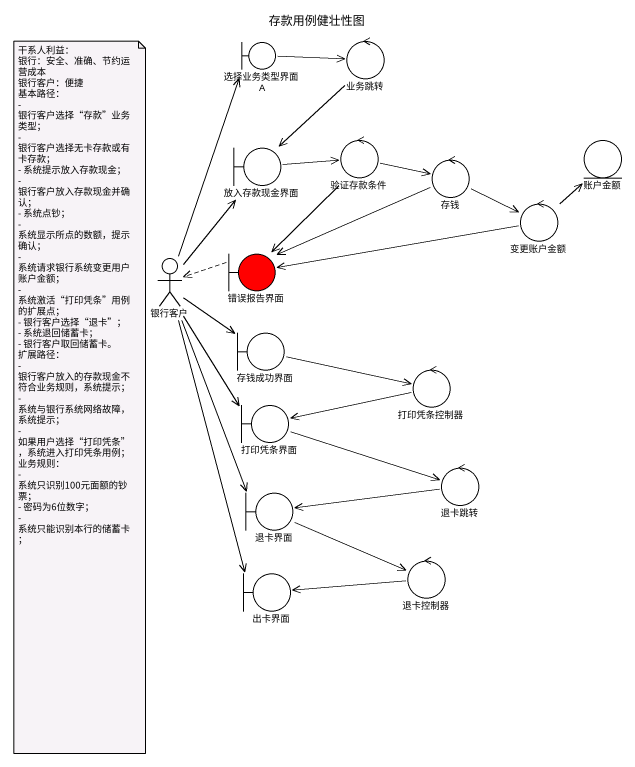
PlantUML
@startuml
title 存款用例健壮性图
boundary 选择业务类型界面A
control 业务跳转
boundary 放入存款现金界面
control 验证存款条件
entity 账户金额
control 存钱
control 变更账户金额
actor 银行客户
boundary 错误报告界面 #FF0000
boundary 存钱成功界面
control 打印凭条控制器
boundary 打印凭条界面
boundary 退卡界面
control 退卡跳转
boundary 出卡界面
control 退卡控制器
选择业务类型界面A -right-> 业务跳转
业务跳转 --> 放入存款现金界面
放入存款现金界面 -right-> 验证存款条件
验证存款条件 -right-> 存钱
验证存款条件 --> 错误报告界面
存钱 -right-> 变更账户金额
存钱 -left-> 错误报告界面
变更账户金额 -up-> 账户金额
变更账户金额 -left-> 错误报告界面
银行客户 -up-> 选择业务类型界面A
银行客户 -up-> 放入存款现金界面
银行客户 --> 存钱成功界面
银行客户 --> 打印凭条界面
银行客户 --> 退卡界面
银行客户 --> 出卡界面
错误报告界面 .left.> 银行客户
存钱成功界面 -right-> 打印凭条控制器
打印凭条控制器 -left-> 打印凭条界面
打印凭条界面 -right-> 退卡跳转
退卡界面 -right-> 退卡控制器
退卡跳转 -left-> 退卡界面
退卡控制器 -left-> 出卡界面
note as N1
  干系人利益：
  银行：安全、准确、节约运营成本
  银行客户：便捷
  基本路径：
  - 银行客户选择“存款”业务类型；
  - 银行客户选择无卡存款或有卡存款；
  - 系统提示放入存款现金；
  - 银行客户放入存款现金并确认；
  - 系统点钞；
  - 系统显示所点的数额，提示确认；
  - 系统请求银行系统变更用户账户金额；
  - 系统激活“打印凭条”用例的扩展点；
  - 银行客户选择“退卡”；
  - 系统退回储蓄卡；
  - 银行客户取回储蓄卡。
  扩展路径：
  - 银行客户放入的存款现金不符合业务规则，系统提示；
  - 系统与银行系统网络故障，系统提示；
  - 如果用户选择“打印凭条”，系统进入打印凭条用例；
  业务规则：
  - 系统只识别100元面额的钞票；
  - 密码为6位数字；
  - 系统只能识别本行的储蓄卡；
end note
@enduml
